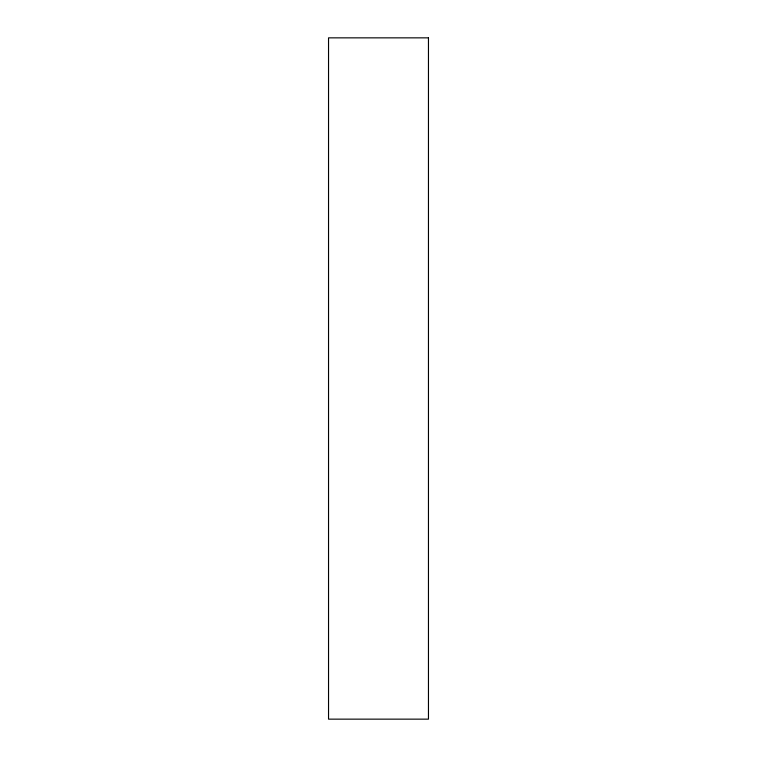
<?xml version="1.0" encoding="UTF-8"?>
<svg xmlns="http://www.w3.org/2000/svg" width="757" height="757" viewBox="0 0 757 757"><rect width="100%" height="100%" fill="white"/><g stroke="black" fill="none" stroke-linecap="round" stroke-linejoin="round"><path stroke-width="1.14" d="M428.462 37.85L328.538 37.85L328.538 719.15L428.462 719.15L428.462 37.85"/></g></svg>
